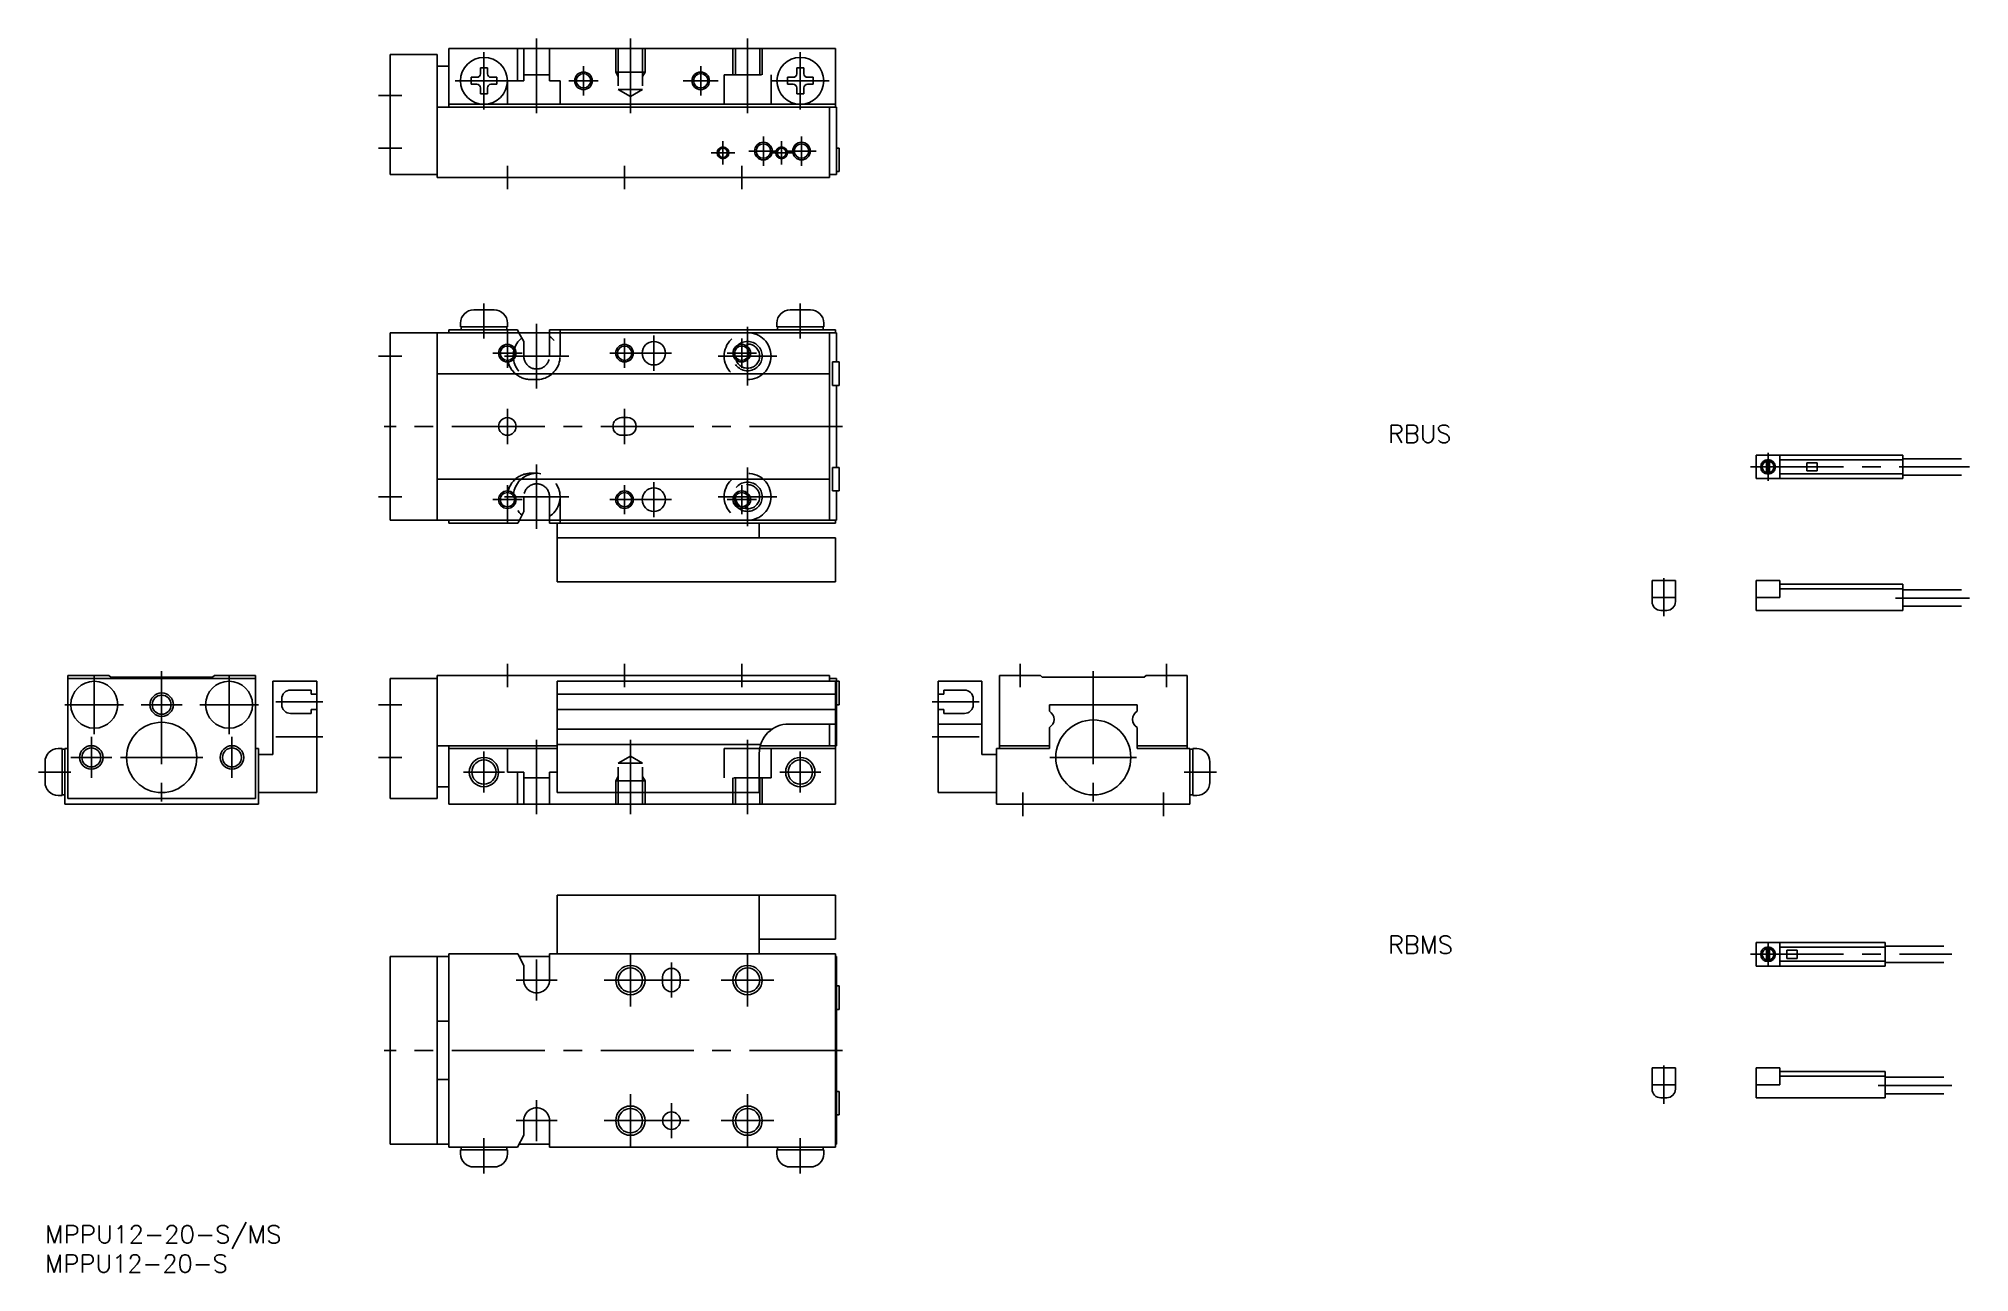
# Model space of a CAD drawing. Extents: x -1 to 328, y -8 to 203.
import ezdxf

# ---------------------------------------------------------------- set-up
doc = ezdxf.new("R2010")
doc.units = 0
doc.header["$LTSCALE"] = 0.5
doc.linetypes.add('CENTER', pattern=[50.8, 31.75, -6.35, 6.35, -6.35])
doc.linetypes.add('DASHED', pattern=[19.05, 12.7, -6.35])
for name, color, linetype in [('MSM_CENTER', 1, 'CENTER'), ('MSM_CONTINUOUS', 7, 'CONTINUOUS'), ('MSM_DASHED', 4, 'DASHED'), ('MSM_NARROW', 5, 'CONTINUOUS'), ('MSM_PART_NUMBER', 7, 'CONTINUOUS')]:
    doc.layers.add(name, color=color, linetype=linetype)
doc.styles.get("Standard").update_dxf_attribs({"font": 'txt.shx', "height": 3, "bigfont": 'bigfont.shx'})

# ---------------------------------------------------------------- blocks, each defined once
blk = doc.blocks.new('*U16')
at = {"layer": 'MSM_PART_NUMBER', "width": 1.026}
blk.add_text('MPPU12-20-S/MS', height=3, dxfattribs=at).set_placement((0, -3))
blk = doc.blocks.new('*U17')
at = {"layer": 'MSM_PART_NUMBER', "width": 1.011}
blk.add_text('MPPU12-20-S', height=3, dxfattribs=at).set_placement((0, -8))
blk = doc.blocks.new('*U19')
at = {"layer": 'MSM_PART_NUMBER'}
blk.add_text('RBUS', height=3, dxfattribs=at).set_placement((229.220578, 133.623787))
blk = doc.blocks.new('*U20')
at = {"layer": 'MSM_PART_NUMBER'}
blk.add_text('RBMS', height=3, dxfattribs=at).set_placement((229.220578, 46.425002))

msp = doc.modelspace()

# ---------------------------------------------------------------- linework, layer by layer
at = {"layer": 'MSM_CENTER'}
for p, q in [((83.9, 202.599999), (83.9, 189.899999)), ((99.9, 189.899999), (99.9, 202.599999)), ((119.9, 189.899999), (119.9, 202.599999)), ((74.89998, 200.299989), (74.89998, 190.500009)), ((91.899995, 197.899999), (91.899995, 192.899999)), ((111.89999, 197.899999), (111.89999, 192.899999)), ((128.9, 200.299989), (128.9, 190.500009)), ((69.99999, 195.399999), (79.79998, 195.399999)), ((89.399985, 195.399999), (94.399995, 195.399999)), ((108.89999, 195.399999), (114.89999, 195.399999)), ((123.999998, 195.399999), (133.800002, 195.399999)), ((56.9, 192.899999), (60.9, 192.899999)), ((115.7, 185.099999), (115.7, 181.099999)), ((122.600005, 185.899999), (122.600005, 180.899999)), ((125.700003, 185.099999), (125.700003, 181.099999)), ((129.100005, 185.899999), (129.100005, 180.899999)), ((56.9, 183.899999), (60.9, 183.899999)), ((113.7, 183.099999), (117.7, 183.099999)), ((120.099995, 183.399999), (125.100005, 183.399999)), ((123.700003, 183.099999), (127.700003, 183.099999)), ((126.599995, 183.399999), (131.600005, 183.399999)), ((78.90002, 180.899999), (78.90002, 176.899999)), ((98.90002, 180.899999), (98.90002, 176.899999)), ((118.90002, 180.899999), (118.90002, 176.899999)), ((74.89998, 157.399999), (74.89998, 151.399999)), ((128.9, 157.399999), (128.9, 151.399999)), ((83.9, 153.899999), (83.9, 142.899999)), ((103.90002, 151.899999), (103.90002, 145.899999)), ((119.900027, 153.399999), (119.900027, 143.399999)), ((56.9, 148.399999), (60.9, 148.399999)), ((76.400017, 148.899999), (81.400027, 148.899999)), ((78.4, 148.399999), (89.4, 148.399999)), ((78.900027, 151.399999), (78.900027, 146.399999)), ((96.400017, 148.899999), (106.900027, 148.899999)), ((98.900027, 151.399999), (98.900027, 146.399999)), ((114.900027, 148.399999), (124.90003, 148.399999)), ((116.400017, 148.899999), (121.400027, 148.899999)), ((118.900027, 151.399999), (118.900027, 146.399999)), ((78.90002, 139.399999), (78.90002, 133.399999)), ((98.90002, 139.399999), (98.90002, 133.399999)), ((136.100027, 136.399999), (57.9, 136.399999)), ((294.056301, 131.896365), (294.056301, 127.096365)), ((83.9, 118.899999), (83.9, 129.899999)), ((119.900027, 129.399999), (119.900027, 119.399999)), ((291.056298, 129.496365), (328.419987, 129.496365)), ((78.900027, 126.399999), (78.900027, 121.399999)), ((98.900027, 126.399999), (98.900027, 121.399999)), ((103.90002, 126.899999), (103.90002, 120.899999)), ((118.900027, 126.399999), (118.900027, 121.399999)), ((56.9, 124.399999), (60.9, 124.399999)), ((76.400017, 123.899999), (81.400027, 123.899999)), ((78.4, 124.399999), (89.4, 124.399999)), ((96.400017, 123.899999), (106.900027, 123.899999)), ((114.900027, 124.399999), (124.90003, 124.399999)), ((116.400017, 123.899999), (121.400027, 123.899999)), ((276.262888, 110.496365), (276.262888, 103.996365)), ((315.826183, 107.096363), (328.419987, 107.096363)), ((78.90002, 95.899999), (78.90002, 91.899999)), ((98.90002, 95.899999), (98.90002, 91.899999)), ((118.90002, 95.899999), (118.90002, 91.899999)), ((166.4, 95.899989), (166.4, 91.899989)), ((191.4, 95.899989), (191.4, 91.899989)), ((8.4, 83.9), (8.4, 93.9)), ((19.9, 94.6), (19.9, 70.9)), ((31.4, 83.9), (31.4, 93.9)), ((178.9, 94.599993), (178.9, 70.9)), ((47.4, 89.4), (39.4, 89.4)), ((151.4, 89.399996), (159.4, 89.399996)), ((3.4, 88.9), (13.4, 88.9)), ((16.4, 88.9), (23.4, 88.9)), ((26.4, 88.9), (36.4, 88.9)), ((56.9, 88.899999), (60.9, 88.899999)), ((7.9, 83.4), (7.9, 76.4)), ((31.9, 83.4), (31.9, 76.4)), ((47.4, 83.4), (39.4, 83.4)), ((83.9, 70.200003), (83.9, 82.9)), ((99.9, 82.9), (99.9, 70.2)), ((119.9, 82.9), (119.9, 70.2)), ((151.4, 83.399996), (159.4, 83.399996)), ((4.4, 79.9), (11.4, 79.9)), ((12.9, 79.9), (26.9, 79.9)), ((56.9, 79.9), (60.9, 79.9)), ((74.89998, 80.9), (74.89998, 73.9)), ((128.9, 80.9), (128.9, 73.9)), ((171.50001, 79.9), (186.29999, 79.9)), ((-1.1, 77.4), (4.4, 77.4)), ((71.39998, 77.4), (78.39998, 77.4)), ((125.4, 77.4), (132.4, 77.4)), ((199.9, 77.4), (194.4, 77.4)), ((166.9, 73.9), (166.9, 69.9)), ((190.9, 73.9), (190.9, 69.9)), ((99.90004, 37.4), (99.90004, 46.4)), ((119.90002, 37.4), (119.90002, 46.4)), ((291.078078, 46.297581), (325.419987, 46.297581)), ((294.056301, 48.297581), (294.056301, 44.297581)), ((83.9, 45.4), (83.9, 38.4)), ((106.9, 38.899996), (106.9, 44.899996)), ((80.4, 41.9), (87.4, 41.9)), ((95.40004, 41.9), (104.40004, 41.9)), ((109.9, 41.899996), (95.40004, 41.899996)), ((115.40002, 41.9), (124.40002, 41.9)), ((136.10002, 29.9), (57.9, 29.9)), ((276.262888, 27.297581), (276.262888, 20.797581)), ((312.826183, 23.897591), (325.419987, 23.897591)), ((83.9, 14.4), (83.9, 21.4)), ((99.90004, 13.4), (99.90004, 22.4)), ((106.9, 20.9), (106.9, 14.9)), ((119.90002, 13.4), (119.90002, 22.4)), ((80.4, 17.9), (87.4, 17.9)), ((95.40004, 17.9), (104.40004, 17.9)), ((109.9, 17.9), (95.40004, 17.9)), ((115.40002, 17.9), (124.40002, 17.9)), ((74.9, 8.9), (74.9, 14.9)), ((128.9, 8.9), (128.9, 14.9))]:
    msp.add_line(p, q, dxfattribs=at)
at = {"layer": 'MSM_CONTINUOUS'}
for p, q in [((58.9, 199.899999), (58.9, 179.399999)), ((66.9, 199.899999), (58.9, 199.899999)), ((66.9, 178.899999), (66.9, 199.899999)), ((68.89998, 197.899999), (66.9, 197.899999)), ((68.89998, 200.899999), (134.9, 200.899999)), ((68.89998, 190.899999), (68.89998, 200.899999)), ((80.60909, 200.899999), (80.60909, 195.399999)), ((81.7, 200.899999), (81.7, 195.399999)), ((86.1, 200.899999), (86.1, 195.399999)), ((134.9, 190.899999), (134.9, 200.899999)), ((72.699979, 195.999999), (73.699979, 195.999999)), ((72.699979, 194.799999), (72.699979, 195.999999)), ((72.699979, 194.799999), (73.699979, 194.799999)), ((74.29998, 196.599999), (74.29998, 197.599999)), ((74.29998, 197.599999), (75.499978, 197.599999)), ((75.499978, 196.599999), (75.499978, 197.599999)), ((76.099979, 195.999999), (77.099979, 195.999999)), ((76.099979, 194.799999), (77.099979, 194.799999)), ((77.099979, 194.799999), (77.099979, 195.999999)), ((78.9, 195.399999), (78.9, 191.399999)), ((78.9, 195.399999), (81.7, 195.399999)), ((81.7, 196.399999), (86.1, 196.399999)), ((86.1, 195.399999), (87.9, 195.399999)), ((87.9, 195.399999), (87.9, 191.399999)), ((126.699999, 195.999999), (127.699999, 195.999999)), ((126.699999, 194.799999), (126.699999, 195.999999)), ((126.699999, 194.799999), (127.699999, 194.799999)), ((128.3, 196.599999), (128.3, 197.599999)), ((128.3, 197.599999), (129.499998, 197.599999)), ((129.499998, 196.599999), (129.499998, 197.599999)), ((130.099999, 195.999999), (131.099999, 195.999999)), ((130.099999, 194.799999), (131.099999, 194.799999)), ((131.099999, 194.799999), (131.099999, 195.999999)), ((68.89998, 191.399999), (134.9, 191.399999)), ((74.29998, 193.199999), (74.29998, 194.199999)), ((74.29998, 193.199999), (75.499978, 193.199999)), ((75.499978, 193.199999), (75.499978, 194.199999)), ((128.3, 193.199999), (128.3, 194.199999)), ((128.3, 193.199999), (129.499998, 193.199999)), ((129.499998, 193.199999), (129.499998, 194.199999)), ((66.9, 190.899999), (135.099997, 190.899999)), ((133.9, 178.899999), (133.9, 190.899999)), ((135.099997, 179.399999), (135.099997, 190.899999)), ((135.099997, 183.899999), (135.499998, 183.899999)), ((135.499998, 179.899999), (135.499998, 183.899999)), ((66.9, 179.399999), (58.9, 179.399999)), ((66.9, 178.899999), (133.9, 178.899999)), ((133.9, 179.399999), (135.099997, 179.399999)), ((135.099997, 179.899999), (135.499998, 179.899999)), ((73.14998, 156.299999), (76.64998, 156.299999)), ((127.15, 156.299999), (130.65, 156.299999)), ((135.100027, 152.399999), (58.9, 152.399999)), ((58.9, 152.399999), (58.9, 120.399999)), ((66.9, 120.399999), (66.9, 152.399999)), ((68.9, 152.899999), (80.60909, 152.899999)), ((68.9, 152.399999), (68.9, 152.899999)), ((70.89998, 154.049999), (70.89998, 153.399999)), ((70.89998, 153.399999), (78.89998, 153.399999)), ((70.99998, 153.399999), (70.99998, 152.899999)), ((78.79998, 152.899999), (78.79998, 153.399999)), ((78.89998, 154.049999), (78.89998, 153.399999)), ((78.9, 152.399999), (78.9, 152.899999)), ((80.60909, 152.899999), (80.88181, 152.399999)), ((86.10001, 152.899999), (134.900023, 152.899999)), ((86.10001, 152.899999), (86.10001, 152.399999)), ((87.9, 152.399999), (87.9, 152.899999)), ((124.9, 154.049999), (124.9, 153.399999)), ((124.9, 153.399999), (132.9, 153.399999)), ((125, 153.399999), (125, 152.899999)), ((132.8, 152.899999), (132.8, 153.399999)), ((132.9, 154.049999), (132.9, 153.399999)), ((133.900023, 120.399999), (133.900023, 152.399999)), ((134.900023, 152.399999), (134.900023, 152.899999)), ((135.100027, 147.399999), (135.100027, 152.399999)), ((133.900023, 145.399999), (66.9, 145.399999)), ((134.400015, 143.399999), (134.400015, 147.399999)), ((135.500021, 147.399999), (134.400015, 147.399999)), ((135.500021, 143.399999), (135.500021, 147.399999)), ((135.500021, 143.399999), (134.400015, 143.399999)), ((135.100027, 129.399999), (135.100027, 143.399999)), ((98.40002, 137.899999), (99.40002, 137.899999)), ((98.40002, 134.899999), (99.40002, 134.899999)), ((134.400015, 129.399999), (134.400015, 125.399999)), ((135.500021, 129.399999), (134.400015, 129.399999)), ((135.500021, 129.399999), (135.500021, 125.399999)), ((292.056301, 131.496365), (317.056301, 131.496365)), ((292.056301, 131.496365), (292.056301, 127.496365)), ((293.806301, 130.721115), (293.806301, 128.271615)), ((294.306301, 130.721115), (294.306301, 128.271615)), ((296.056293, 131.496365), (296.056293, 127.496365)), ((296.056293, 130.696365), (317.056301, 130.696365)), ((300.6563, 130.196365), (300.6563, 128.796355)), ((300.6563, 130.196365), (302.456303, 130.196365)), ((300.6563, 128.796355), (302.456303, 128.796355)), ((302.456303, 130.196365), (302.456303, 128.796355)), ((317.056301, 131.496365), (317.056301, 127.496365)), ((317.056301, 130.896355), (327.056301, 130.896355)), ((133.900023, 127.399999), (66.9, 127.399999)), ((135.500021, 125.399999), (134.400015, 125.399999)), ((135.100027, 120.399999), (135.100027, 125.399999)), ((292.056301, 127.496365), (317.056301, 127.496365)), ((296.056293, 128.296355), (317.056301, 128.296355)), ((317.056301, 128.096365), (327.056301, 128.096365)), ((135.100027, 120.399999), (58.9, 120.399999)), ((68.9, 119.899999), (68.9, 120.399999)), ((68.9, 119.899999), (80.7, 119.899999)), ((78.9, 120.399999), (78.9, 119.899999)), ((80.95, 120.399999), (80.7, 119.899999)), ((86.10001, 120.399999), (86.10001, 119.899999)), ((86.10001, 119.899999), (134.900023, 119.899999)), ((87.4, 119.899999), (87.4, 109.899999)), ((87.9, 120.399999), (87.9, 119.899999)), ((121.900046, 119.899999), (121.900046, 117.399999)), ((134.900023, 119.899999), (134.900023, 120.399999)), ((87.4, 117.399999), (134.900046, 117.399999)), ((134.900046, 117.399999), (134.900046, 109.899999)), ((87.4, 109.899999), (134.900046, 109.899999)), ((274.262888, 110.096363), (278.262888, 110.096363)), ((274.262888, 110.096363), (274.262888, 106.496365)), ((278.262888, 110.096363), (278.262888, 106.496365)), ((292.056301, 110.096363), (292.056301, 104.996365)), ((292.056301, 110.096363), (296.056293, 110.096363)), ((296.056293, 110.096363), (296.056293, 107.19637)), ((296.056293, 109.496365), (317.056301, 109.496365)), ((317.056301, 109.496365), (317.056301, 104.996365)), ((274.262888, 107.19637), (278.262888, 107.19637)), ((292.056301, 107.19637), (296.056293, 107.19637)), ((296.056293, 108.69637), (317.056301, 108.69637)), ((317.056301, 108.496365), (327.056301, 108.496365)), ((317.056301, 105.69637), (327.056301, 105.69637)), ((275.762888, 104.996365), (276.762888, 104.996365)), ((292.056301, 104.996365), (317.056301, 104.996365)), ((3.9, 93.9), (3.9, 72.9)), ((3.9, 93.9), (10.9, 93.9)), ((3.9, 93.4), (35.9, 93.4)), ((10.9, 93.90002), (11.2, 93.6)), ((28.6, 93.6), (11.2, 93.6)), ((28.89998, 93.90002), (28.59998, 93.60003)), ((35.9, 93.9), (28.9, 93.9)), ((35.9, 93.9), (35.9, 72.9)), ((38.9, 92.9), (38.9, 80.4)), ((46.4, 92.9), (38.9, 92.9)), ((46.4, 92.9), (46.4, 73.9)), ((58.9, 72.9), (58.9, 93.399999)), ((66.9, 93.399999), (58.9, 93.399999)), ((66.9, 93.899999), (133.9, 93.899999)), ((66.9, 93.899999), (66.9, 72.9)), ((87.4, 73.900007), (87.4, 92.899989)), ((134.9, 92.899989), (87.4, 92.899989)), ((133.9, 93.899999), (133.9, 92.899989)), ((133.9, 93.399999), (135.099997, 93.399999)), ((134.9, 92.899989), (134.9, 71.9)), ((135.099997, 93.399999), (135.099997, 81.9)), ((135.499998, 92.899989), (135.099997, 92.899989)), ((135.499998, 92.899989), (135.499998, 88.899989)), ((152.4, 92.899992), (152.4, 73.899992)), ((152.4, 92.899992), (159.9, 92.899992)), ((159.9, 92.899992), (159.9, 80.399992)), ((162.9, 93.899989), (162.9, 81.399989)), ((162.9, 93.899989), (169.90002, 93.899989)), ((169.9, 93.899985), (170.2, 93.599982)), ((187.60001, 93.599993), (170.19999, 93.599993)), ((187.9, 93.900011), (187.59998, 93.600008)), ((194.9, 93.899989), (187.89997, 93.899989)), ((194.9, 93.899989), (194.9, 81.399996)), ((40.4, 89.9), (40.4, 88.9)), ((45.4, 91.4), (41.9, 91.4)), ((45.4, 91.4), (45.4, 90.70002)), ((46.4, 90.70002), (45.4, 90.70002)), ((134.9, 90.699999), (87.4, 90.699999)), ((152.4, 90.699988), (153.4, 90.699988)), ((153.4, 91.399992), (153.4, 90.69998)), ((153.4, 91.399992), (156.9, 91.399992)), ((158.4, 89.9), (158.4, 88.899992)), ((45.4, 87.4), (41.9, 87.4)), ((46.4, 88.10001), (45.4, 88.10001)), ((45.4, 88.10001), (45.4, 87.4)), ((134.9, 88.099996), (87.4, 88.099996)), ((135.499998, 88.899989), (135.099997, 88.899989)), ((152.4, 88.099997), (153.4, 88.099997)), ((153.4, 88.099997), (153.4, 87.4)), ((153.4, 87.4), (156.9, 87.4)), ((186.4, 88.899989), (171.4, 88.899989)), ((171.4, 88.899989), (171.4, 87.785635)), ((186.4, 88.899989), (186.4, 87.785643)), ((124.038184, 84.699995), (87.4, 84.699995)), ((134.9, 85.599996), (126.9, 85.599996)), ((133.9, 85.599996), (133.9, 81.9)), ((159.9, 85.599997), (152.4, 85.599997)), ((171.4, 85.014353), (171.4, 81.399989)), ((186.4, 85.014361), (186.4, 81.399989)), ((0, 75.65), (0, 79.15)), ((2.25, 81.4), (2.9, 81.4)), ((2.9, 73.4), (2.9, 81.4)), ((3.4, 81.3), (2.9, 81.3)), ((3.4, 71.9), (3.4, 81.4)), ((3.4, 81.4), (3.9, 81.4)), ((36.4, 81.4), (35.9, 81.4)), ((36.4, 81.4), (36.4, 71.9)), ((38.9, 80.4), (36.4, 80.4)), ((66.9, 81.9), (87.4, 81.9)), ((68.89998, 81.9), (68.89998, 71.9)), ((68.89998, 81.4), (87.4, 81.4)), ((78.9, 77.4), (78.9, 81.4)), ((122.130301, 82.100004), (87.4, 82.100004)), ((121.9, 80.599996), (121.9, 73.900007)), ((121.964415, 81.4), (134.9, 81.4)), ((122.071959, 81.9), (135.099997, 81.9)), ((159.9, 80.399992), (162.4, 80.399992)), ((162.4, 81.399989), (162.4, 71.9)), ((162.4, 81.399989), (171.4, 81.399989)), ((162.9, 81.899989), (171.4, 81.899989)), ((194.9, 81.899989), (186.4, 81.899989)), ((195.4, 81.399989), (186.4, 81.399989)), ((195.4, 81.399989), (195.4, 71.9)), ((195.9, 81.3), (195.4, 81.3)), ((196.55, 81.4), (195.9, 81.4)), ((195.9, 81.4), (195.9, 73.4)), ((198.8, 79.15), (198.8, 75.65)), ((78.9, 77.4), (81.7, 77.4)), ((80.60909, 71.9), (80.60909, 77.4)), ((81.7, 71.9), (81.7, 77.4)), ((81.7, 76.4), (86.1, 76.4)), ((86.1, 77.4), (87.4, 77.4)), ((86.1, 71.9), (86.1, 77.4)), ((2.25, 73.4), (2.9, 73.4)), ((2.9, 73.5), (3.4, 73.5)), ((3.9, 72.9), (35.9, 72.9)), ((46.4, 73.9), (36.4, 73.9)), ((66.9, 72.9), (58.9, 72.9)), ((68.89998, 74.9), (66.9, 74.9)), ((121.9, 73.900007), (87.4, 73.900007)), ((152.4, 73.899992), (162.4, 73.899992)), ((195.4, 73.5), (195.9, 73.5)), ((196.55, 73.4), (195.9, 73.4)), ((3.4, 71.9), (36.4, 71.9)), ((68.89998, 71.9), (134.9, 71.9)), ((162.4, 71.9), (195.4, 71.9)), ((87.4, 56.400007), (134.900015, 56.400007)), ((87.4, 46.400007), (87.4, 56.400007)), ((121.900015, 46.399992), (121.900015, 56.400007)), ((134.900015, 48.900007), (134.900015, 56.400007)), ((68.9, 46.399984), (68.9, 13.4)), ((68.9, 46.399984), (80.7, 46.399984)), ((80.7, 46.39998), (81.7, 44.39998)), ((86.1, 41.9), (86.1, 46.399984)), ((86.10001, 46.399984), (134.900023, 46.399984)), ((121.900015, 48.900007), (134.900015, 48.900007)), ((134.900023, 46.399984), (134.900023, 13.4)), ((292.056301, 48.297581), (314.056301, 48.297581)), ((292.056301, 48.297581), (292.056301, 44.297581)), ((293.806301, 47.522331), (293.806301, 45.072831)), ((294.306301, 47.522331), (294.306301, 45.072831)), ((296.056309, 48.297581), (296.056309, 44.297581)), ((296.056309, 47.497581), (314.056301, 47.497581)), ((297.256298, 46.997581), (299.056301, 46.997581)), ((297.256298, 46.997581), (297.256298, 45.597581)), ((299.056301, 46.997581), (299.056301, 45.597581)), ((314.056301, 48.297581), (314.056301, 44.297581)), ((314.056301, 47.697581), (324.056309, 47.697581)), ((58.9, 45.899984), (68.9, 45.899984)), ((58.9, 45.899984), (58.9, 13.9)), ((66.9, 45.899984), (66.9, 13.9)), ((80.95, 45.899992), (86.1, 45.899992)), ((81.7, 41.9), (81.7, 44.399984)), ((134.900023, 45.899984), (135.10002, 45.899984)), ((135.10002, 45.899984), (135.10002, 13.9)), ((292.056301, 44.297581), (314.056301, 44.297581)), ((296.056309, 45.097581), (314.056301, 45.097581)), ((297.256298, 45.597581), (299.056301, 45.597581)), ((314.056301, 44.897581), (324.056309, 44.897581)), ((105.4, 42.399996), (105.4, 41.399996)), ((108.4, 42.399996), (108.4, 41.399996)), ((135.500021, 40.9), (135.10002, 40.9)), ((135.500021, 40.9), (135.500021, 36.9)), ((135.500021, 36.9), (135.10002, 36.9)), ((68.9, 34.9), (66.9, 34.9)), ((274.262888, 26.897591), (278.262888, 26.897591)), ((274.262888, 26.897591), (274.262888, 23.297581)), ((278.262888, 26.897591), (278.262888, 23.297581)), ((292.056301, 21.797581), (292.056301, 26.897591)), ((292.056301, 26.897591), (296.056309, 26.897591)), ((296.056309, 23.997581), (296.056309, 26.897591)), ((68.9, 24.9), (66.9, 24.9)), ((274.262888, 23.997581), (278.262888, 23.997581)), ((292.056301, 23.997581), (296.056309, 23.997581)), ((296.056309, 26.297581), (314.056301, 26.297581)), ((296.056309, 25.497591), (314.056301, 25.497591)), ((314.056301, 21.797581), (314.056301, 26.297581)), ((314.056301, 25.297581), (324.056309, 25.297581)), ((135.500021, 22.9), (135.10002, 22.9)), ((135.500021, 22.9), (135.500021, 18.9)), ((275.762888, 21.797581), (276.762888, 21.797581)), ((292.056301, 21.797581), (314.056301, 21.797581)), ((314.056301, 22.497591), (324.056309, 22.497591)), ((81.7, 17.899996), (81.7, 15.4)), ((86.1, 17.899996), (86.1, 13.4)), ((135.500021, 18.9), (135.10002, 18.9)), ((58.9, 13.9), (68.9, 13.9)), ((68.9, 13.4), (80.60909, 13.4)), ((71, 13.4), (71, 12.9)), ((78.8, 12.9), (78.8, 13.4)), ((81.7, 15.399998), (80.60909, 13.399996)), ((80.88183, 13.9), (86.1, 13.9)), ((86.10001, 13.4), (134.900023, 13.4)), ((125, 13.4), (125, 12.9)), ((132.8, 12.9), (132.8, 13.4)), ((134.900023, 13.9), (135.10002, 13.9)), ((78.9, 12.9), (70.9, 12.9)), ((70.9, 12.25), (70.9, 12.9)), ((76.65, 10), (73.15, 10)), ((78.9, 12.25), (78.9, 12.9)), ((132.9, 12.9), (124.9, 12.9)), ((124.9, 12.25), (124.9, 12.9)), ((130.65, 10), (127.15, 10)), ((132.9, 12.25), (132.9, 12.9))]:
    msp.add_line(p, q, dxfattribs=at)
for centre, radius in [((74.89998, 195.399999), 4), ((128.9, 195.399999), 4), ((91.899995, 195.399999), 1.2295), ((111.89999, 195.399999), 1.2295), ((122.600005, 183.399999), 1.2295), ((129.100005, 183.399999), 1.2295), ((115.7, 183.099999), 0.7835), ((125.700003, 183.099999), 0.7835), ((78.900027, 148.899999), 1.2295), ((98.900027, 148.899999), 1.2295), ((103.90002, 148.899999), 2), ((118.900027, 148.899999), 1.2295), ((78.90002, 136.399999), 1.5), ((294.056301, 129.496365), 1.25), ((103.90002, 123.899999), 2), ((78.900027, 123.899999), 1.2295), ((98.900027, 123.899999), 1.2295), ((118.900027, 123.899999), 1.2295), ((8.4, 88.9), 4), ((31.4, 88.9), 4), ((19.9, 88.9), 1.621), ((19.9, 79.9), 6), ((178.9, 79.9), 6.4), ((7.9, 79.9), 1.621), ((31.9, 79.9), 1.621), ((74.89998, 77.4), 2.067), ((128.9, 77.4), 2.067), ((294.056301, 46.297581), 1.25), ((99.90004, 41.9), 2.067), ((119.90002, 41.9), 2.067), ((99.90004, 17.9), 2.067), ((119.90002, 17.9), 2.067), ((106.9, 17.9), 1.5)]:
    msp.add_circle(centre, radius, dxfattribs=at)
for centre, radius, start, end in [((73.699979, 196.599999), 0.6, 269.999997, 0), ((73.699979, 194.199999), 0.6, 0, 90.000003), ((76.099979, 196.599999), 0.6, 179.999995, 269.999997), ((76.099979, 194.199999), 0.6, 90.000003, 180.000005), ((127.699999, 196.599999), 0.6, 269.999997, 0), ((127.699999, 194.199999), 0.6, 0, 90.000003), ((130.099999, 196.599999), 0.6, 179.999995, 269.999997), ((130.099999, 194.199999), 0.6, 90.000003, 180.000005), ((73.14998, 154.049999), 2.25, 89.999995, 179.999997), ((76.64998, 154.049999), 2.25, 0.000003, 90.000005), ((127.15, 154.049999), 2.25, 89.999995, 179.999997), ((130.65, 154.049999), 2.25, 0.000003, 90.000005), ((98.40002, 136.399999), 1.5, 90.000003, 270), ((99.40002, 136.399999), 1.5, 270, 90.000003), ((294.056301, 129.496365), 1, 104.47752, 255.52249), ((294.056301, 129.496365), 1, 284.47751, 75.522488), ((275.762888, 106.496365), 1.5, 179.99999, 270), ((276.762888, 106.496365), 1.5, 270, 0), ((41.9, 89.9), 1.5, 90.000004, 180.000003), ((156.9, 89.9), 1.5, 359.999996, 89.99999), ((41.9, 88.9), 1.5, 179.999989, 270.00001), ((156.9, 88.899992), 1.5, 270, 0.000009), ((170.60001, 86.399989), 1.6, 299.999495, 60.0005), ((187.19999, 86.399996), 1.6, 119.9995, 240.0005), ((126.9, 80.599996), 5, 90.000003, 180.00001), ((2.25, 79.15), 2.25, 90.000003, 180.000005), ((196.55, 79.15), 2.25, 359.999995, 89.999997), ((2.25, 75.65), 2.25, 179.999995, 269.999997), ((196.55, 75.65), 2.25, 270.000003, 0.000005), ((294.056301, 46.297581), 1, 104.47751, 255.52249), ((294.056301, 46.297581), 1, 284.47751, 75.522488), ((106.9, 42.399996), 1.5, 0, 180.00001), ((83.9, 41.9), 2.2, 179.99999, 0.00001), ((106.9, 41.399996), 1.5, 179.99999, 0.00001), ((275.762888, 23.297581), 1.5, 179.99999, 270), ((276.762888, 23.297581), 1.5, 270, 0), ((83.9, 17.899996), 2.2, 0, 180.00001), ((73.15, 12.25), 2.25, 180.000003, 270.000005), ((76.65, 12.25), 2.25, 269.999995, 359.999997), ((127.15, 12.25), 2.25, 180.000003, 270.000005), ((130.65, 12.25), 2.25, 269.999995, 359.999997)]:
    msp.add_arc(centre, radius, start, end, dxfattribs=at)
at = {"layer": 'MSM_DASHED'}
for p, q in [((97.4, 200.899999), (97.4, 196.899999)), ((97.833, 200.899999), (97.833, 193.893382)), ((101.967, 200.899999), (101.967, 193.893382)), ((102.4, 200.899999), (102.4, 196.899999)), ((117.4, 200.899999), (117.4, 196.399999)), ((117.833, 200.899999), (117.833, 196.399999)), ((121.967, 200.899999), (121.967, 196.399999)), ((122.4, 200.899999), (122.4, 196.399999)), ((97.4, 196.899999), (102.4, 196.899999)), ((97.4, 196.899999), (97.833, 196.150021)), ((102.4, 196.899999), (101.967, 196.150021)), ((115.9, 191.399999), (115.9, 196.399999)), ((115.9, 196.399999), (123.9, 196.399999)), ((123.9, 191.399999), (123.9, 196.399999)), ((97.833, 193.893382), (101.967, 193.893382)), ((97.833, 193.893382), (99.9, 192.699999)), ((101.967, 193.893382), (99.9, 192.699999)), ((78.9, 148.399999), (78.9, 152.399999)), ((80.88181, 152.399999), (81.7, 150.899989)), ((86.1, 148.399999), (86.1, 152.399999)), ((87.9, 148.399999), (87.9, 152.399999)), ((81.7, 148.399999), (81.7, 150.899999)), ((82.9, 144.399999), (83.9, 144.399999)), ((82.9, 128.399999), (83.9, 128.399999)), ((78.9, 124.399999), (78.9, 120.399999)), ((81.7, 124.399999), (81.7, 121.899999)), ((86.1, 124.399999), (86.1, 120.399999)), ((87.9, 124.399999), (87.9, 120.399999)), ((81.7, 121.899999), (80.95, 120.399999)), ((97.833, 78.906617), (99.9, 80.1)), ((101.967, 78.906617), (99.9, 80.1)), ((115.9, 81.4), (115.9, 76.4)), ((115.9, 81.4), (121.964415, 81.4)), ((123.9, 81.4), (123.9, 76.4)), ((97.4, 75.9), (97.833, 76.649978)), ((102.4, 75.9), (97.4, 75.9)), ((97.4, 71.9), (97.4, 75.9)), ((101.967, 78.906617), (97.833, 78.906617)), ((97.833, 71.9), (97.833, 78.906617)), ((101.967, 71.9), (101.967, 78.906617)), ((102.4, 75.9), (101.967, 76.649978)), ((102.4, 71.9), (102.4, 75.9)), ((123.9, 76.4), (115.9, 76.4)), ((117.4, 71.9), (117.4, 76.4)), ((117.833, 71.9), (117.833, 76.4)), ((121.967, 71.9), (121.967, 76.4)), ((122.4, 71.9), (122.4, 76.4))]:
    msp.add_line(p, q, dxfattribs=at)
for centre, radius in [((119.900027, 148.399999), 4), ((119.900028, 148.399999), 2.5), ((119.900028, 148.399999), 2.067), ((119.900027, 124.399999), 4), ((119.900028, 124.399999), 2.5), ((119.900028, 124.399999), 2.067)]:
    msp.add_circle(centre, radius, dxfattribs=at)
for centre, radius, start, end in [((83.9, 148.399999), 4, 129.18767, 56.632988), ((82.9, 148.399999), 4, 179.99999, 270), ((83.9, 148.399999), 2.2, 179.99999, 0.00001), ((82.9, 124.399999), 4, 90.000003, 180.00001), ((83.9, 124.399999), 4, 303.36701, 231.17032), ((83.9, 124.399999), 2.2, 0, 180.00001)]:
    msp.add_arc(centre, radius, start, end, dxfattribs=at)
at = {"layer": 'MSM_NARROW'}
for centre, radius in [((91.899995, 195.399999), 1.5), ((111.89999, 195.399999), 1.5), ((122.600005, 183.399999), 1.5), ((129.100005, 183.399999), 1.5), ((115.7, 183.099999), 1), ((125.700003, 183.099999), 1), ((78.900027, 148.899999), 1.5), ((98.900027, 148.899999), 1.5), ((118.900027, 148.899999), 1.5), ((78.900027, 123.899999), 1.5), ((98.900027, 123.899999), 1.5), ((118.900027, 123.899999), 1.5), ((19.9, 88.9), 2), ((7.9, 79.9), 2), ((31.9, 79.9), 2), ((74.89998, 77.4), 2.5), ((128.9, 77.4), 2.5), ((99.90004, 41.9), 2.5), ((119.90002, 41.9), 2.5), ((99.90004, 17.9), 2.5), ((119.90002, 17.9), 2.5)]:
    msp.add_circle(centre, radius, dxfattribs=at)

# ---------------------------------------------------------------- block references
at = {"layer": 'MSM_CONTINUOUS'}
for name in ['*U19', '*U20', '*U16', '*U17']:
    msp.add_blockref(name, (0, 0), dxfattribs=at)

doc.saveas('drawing.dxf')
